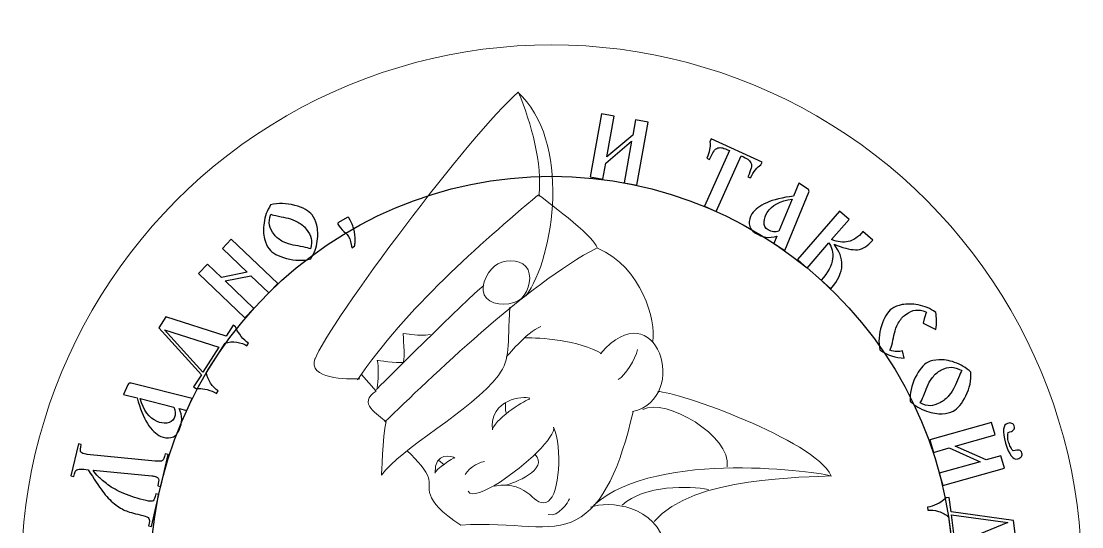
# Model space of a CAD drawing. Header units: millimetres. Extents: x -41.6 to 28.4, y 58.1 to 131.2.
# Drawn here: x -41.6 to 28.4, y 97.8 to 131.2 of the extents above; entities that cross this region are included whole.
import ezdxf

# ---------------------------------------------------------------- set-up
doc = ezdxf.new("R2010")
doc.units = ezdxf.units.MM
doc.header["$MEASUREMENT"] = 0
doc.layers.add('layer 1', color=7, linetype='Continuous')

msp = doc.modelspace()

# ---------------------------------------------------------------- linework, layer by layer
at = {"layer": 'layer 1', "color": 250}
msp.add_ellipse((-6.563, 94.4567), major_axis=(0, 26.5), ratio=1, dxfattribs=at)
at = {"layer": 'layer 1', "lineweight": 9}
for points in [[(-24.0713, 124.9431), (-13.2423, 131.1952), (0.0997, 131.1952), (10.9287, 124.9431)], [(-8.7689, 126.5039), (-11.8589, 123.828), (-21.1609, 111.4678), (-22.2121, 108.8238)], [(-8.2708, 113.0638), (-6.3594, 115.5805), (-5.2647, 123.382), (-8.8008, 126.5039)], [(-8.7689, 126.5357), (-7.8769, 124.4014), (-7.1761, 121.8211), (-7.3991, 119.6548)], [(-41.5713, 94.6322), (-41.5713, 107.1365), (-34.9003, 118.6909), (-24.0713, 124.9431)], [(10.9287, 124.9431), (21.7577, 118.6909), (28.4287, 107.1365), (28.4287, 94.6322)], [(-19.377, 107.5177), (-16.1517, 112.2568), (-11.3058, 116.4736), (-7.4628, 119.7186)], [(-3.5445, 116.2144), (-3.7994, 117.1064), (-7.1443, 119.4637), (-7.431, 119.7504)], [(-17.5702, 104.7487), (-14.6194, 107.5869), (-8.2221, 113.8265), (-3.5593, 116.2367)], [(-3.5445, 116.2144), (-0.5711, 114.953), (0.3217, 111.3952), (0.1189, 110.0662)], [(-10.3299, 115.0357), (-9.7992, 115.4772), (-8.7091, 115.5274), (-8.2592, 115.0039)], [(-10.8585, 112.9091), (-11.3691, 113.4783), (-10.9176, 114.5467), (-10.3299, 115.0357)], [(-8.2592, 115.0039), (-7.7982, 114.4675), (-8.0269, 113.382), (-8.5459, 112.9014)], [(-18.1346, 106.8806), (-18.1346, 106.8806), (-12.0967, 112.9223), (-11.0455, 113.7505)], [(-3.334, 109.2313), (0.2926, 113.5562), (2.6803, 106.3255), (-1.2166, 105.4244)], [(-8.5459, 112.9014), (-9.0766, 112.4099), (-10.3756, 112.3706), (-10.8585, 112.909)], [(-10.075, 107.8203), (-9.2194, 108.967), (-9.5175, 109.7476), (-9.3105, 112.328)], [(-9.5511, 109.0285), (-9.5511, 109.0285), (-8.2446, 110.6504), (-7.276, 111.0333)], [(-16.3507, 108.6645), (-16.2312, 108.999), (-16.3666, 110.5759), (-16.3666, 110.5759)], [(-16.3666, 110.5759), (-15.7613, 110.5546), (-15.5682, 110.3841), (-14.5508, 110.5122)], [(-8.2897, 110.29), (-7.3999, 110.3182), (-4.7306, 110.1548), (-3.2664, 109.2538)], [(-2.1627, 107.5418), (-1.7122, 107.8347), (-1.0139, 108.8708), (-0.9013, 109.5241)], [(-22.1652, 108.9625), (-22.717, 107.5208), (-20.0399, 107.5927), (-19.2177, 107.5814)], [(-18.0868, 107.0239), (-17.9833, 107.3584), (-17.9833, 108.4415), (-18.0709, 108.8079)], [(-18.0709, 108.8079), (-18.0709, 108.8079), (-16.8046, 108.6247), (-16.3507, 108.6645)], [(-19.1221, 107.8681), (-19.1221, 107.8681), (-18.1346, 106.785), (-18.1346, 106.785)], [(-17.7842, 101.2261), (-16.6055, 102.9782), (-11.8243, 105.4759), (-10.075, 107.8203)], [(-18.1346, 106.785), (-19.4566, 105.9727), (-17.9753, 105.24), (-17.5134, 104.7621)], [(-10.4732, 104.2206), (-10.6484, 106.2753), (-8.4185, 106.4824), (-8.0044, 106.3072)], [(0.4375, 106.7531), (1.7117, 106.7531), (10.7588, 103.5675), (11.8738, 101.2102)], [(-10.4573, 104.2843), (-10.1308, 105.1046), (-8.1955, 106.2435), (-8.0123, 106.2514)], [(-9.5972, 106.0205), (-9.5972, 106.0205), (-9.6688, 105.5347), (-9.5334, 105.2878)], [(-0.5501, 105.5745), (0.9472, 106.3709), (5.3115, 103.8224), (5.0248, 101.7836)], [(-4.9545, 98.2783), (-3.1089, 99.2651), (-2.0435, 101.7496), (-1.1872, 105.4152)], [(-17.4815, 104.7781), (-17.7293, 103.7419), (-17.7842, 101.2261), (-17.7842, 101.2261)], [(-10.0097, 100.7567), (-8.3148, 101.8447), (-6.2467, 103.7912), (-6.4319, 104.4081)], [(-6.4319, 104.4081), (-5.8261, 102.9774), (-6.0615, 99.9869), (-6.7779, 99.5218)], [(-3.762, 99.2749), (0.4953, 102.9917), (11.2175, 101.4149), (11.9158, 101.1671)], [(-16.106, 102.834), (-15.359, 102.1741), (-14.829, 101.496), (-14.69, 101.0495)], [(-14.2481, 101.3695), (-14.3437, 102.803), (-13.0376, 102.5163), (-12.958, 102.357)], [(-14.272, 101.3774), (-14.2322, 101.5925), (-13.0535, 102.4048), (-12.9659, 102.3729)], [(-14.0331, 102.2296), (-14.0331, 102.2296), (-13.6588, 101.919), (-13.6588, 101.919)], [(-9.5286, 100.5927), (-9.1682, 100.6715), (-6.6566, 101.5951), (-7.6702, 102.62)], [(-12.2767, 101.2797), (-11.99, 101.7713), (-11.1391, 102.1695), (-10.9927, 102.1244)], [(-14.69, 101.0495), (-14.5017, 100.4448), (-15.2498, 99.6697), (-12.564, 97.9329)], [(-6.7779, 99.5218), (-7.7474, 98.8926), (-7.8929, 100.9554), (-10.3617, 100.5094)], [(0.2025, 98.1712), (2.7479, 101.2121), (10.3615, 101.0545), (11.8482, 101.1896)], [(-12.074, 100.1647), (-11.8622, 99.7785), (-10.9996, 100.1211), (-10.0097, 100.7567)], [(-1.9149, 99.2524), (-0.4508, 100.6039), (2.5677, 100.5138), (3.7841, 100.2886)], [(-6.7938, 98.6299), (-6.0771, 98.4547), (-5.4877, 99.4422), (-5.3762, 99.6652)], [(0.9153, 96.4955), (0.4641, 99.248), (-2.8437, 99.5856), (-3.9905, 99.1077)], [(-12.564, 97.9329), (-8.9797, 98.1563), (-6.6714, 97.3602), (-4.9545, 98.2783)]]:
    msp.add_open_spline(points, degree=3, dxfattribs=at)
at = {"layer": 'layer 1', "color": 250}
for points, knots in [([(-1.0285, 124.6841), (-1.0285, 124.6841), (-0.195, 124.5352), (-0.195, 124.5352), (-0.195, 124.5352), (-0.195, 124.5352), (-0.9394, 120.3678), (-0.9394, 120.3678), (-0.9394, 120.3678), (-0.9394, 120.3678), (-1.7729, 120.5167), (-1.7729, 120.5167), (-1.7729, 120.5167), (-1.7729, 120.5167), (-1.2816, 123.2671), (-1.2816, 123.2671), (-1.2816, 123.2671), (-1.2816, 123.2671), (-2.9924, 121.8268), (-2.9924, 121.8268), (-2.9924, 121.8268), (-2.9924, 121.8268), (-3.1815, 120.7683), (-3.1815, 120.7683), (-3.1815, 120.7683), (-3.1815, 120.7683), (-4.0233, 120.9187), (-4.0233, 120.9187), (-4.0233, 120.9187), (-4.0233, 120.9187), (-3.2789, 125.0861), (-3.2789, 125.0861), (-3.2789, 125.0861), (-3.2789, 125.0861), (-2.4371, 124.9357), (-2.4371, 124.9357), (-2.4371, 124.9357), (-2.4371, 124.9357), (-2.9183, 122.2422), (-2.9183, 122.2422), (-2.9183, 122.2422), (-2.9183, 122.2422), (-1.2089, 123.6742), (-1.2089, 123.6742), (-1.2089, 123.6742), (-1.2089, 123.6742), (-1.0285, 124.6841), (-1.0285, 124.6841)], [0, 0, 0, 0, 0.0769231, 0.0769231, 0.0769231, 0.0769231, 0.1538462, 0.1538462, 0.1538462, 0.1538462, 0.2307692, 0.2307692, 0.2307692, 0.2307692, 0.3076923, 0.3076923, 0.3076923, 0.3076923, 0.3846154, 0.3846154, 0.3846154, 0.3846154, 0.4615385, 0.4615385, 0.4615385, 0.4615385, 0.5384615, 0.5384615, 0.5384615, 0.5384615, 0.6153846, 0.6153846, 0.6153846, 0.6153846, 0.6923077, 0.6923077, 0.6923077, 0.6923077, 0.7692308, 0.7692308, 0.7692308, 0.7692308, 0.8461538, 0.8461538, 0.8461538, 0.8461538, 1, 1, 1, 1]), ([(3.5204, 118.9788), (3.5204, 118.9788), (5.1806, 122.6511), (5.1806, 122.6511), (5.1806, 122.6511), (4.9799, 122.7418), (4.8287, 122.801), (4.7264, 122.8285), (4.7264, 122.8285), (4.6249, 122.8574), (4.5202, 122.8553), (4.4127, 122.8264), (4.4127, 122.8264), (4.3059, 122.7957), (4.214, 122.7226), (4.1365, 122.6059), (4.1365, 122.6059), (4.0603, 122.4886), (3.9686, 122.3133), (3.8616, 122.0766), (3.8616, 122.0766), (3.8616, 122.0766), (3.6765, 122.1603), (3.6765, 122.1603), (3.6765, 122.1603), (3.7625, 122.3507), (3.8234, 122.5368), (3.8574, 122.7181), (3.8574, 122.7181), (3.8913, 122.8995), (3.9032, 123.0319), (3.893, 123.1156), (3.893, 123.1156), (3.893, 123.1156), (3.8767, 123.2406), (3.8767, 123.2406), (3.8767, 123.2406), (3.8767, 123.2406), (3.9605, 123.4258), (3.9605, 123.4258), (3.9605, 123.4258), (3.9605, 123.4258), (7.3396, 121.8982), (7.3396, 121.8982), (7.3396, 121.8982), (7.3396, 121.8982), (7.2559, 121.7129), (7.2559, 121.7129), (7.2559, 121.7129), (6.9937, 121.5714), (6.7649, 121.2845), (6.5696, 120.8524), (6.5696, 120.8524), (6.5696, 120.8524), (6.392, 120.9327), (6.392, 120.9327), (6.392, 120.9327), (6.499, 121.1693), (6.5702, 121.3539), (6.6078, 121.4886), (6.6078, 121.4886), (6.6442, 121.624), (6.6384, 121.7412), (6.5909, 121.8417), (6.5909, 121.8417), (6.5415, 121.9415), (6.474, 122.0215), (6.3852, 122.0786), (6.3852, 122.0786), (6.2971, 122.1371), (6.1527, 122.2117), (5.952, 122.3024), (5.952, 122.3024), (5.952, 122.3024), (4.2918, 118.6301), (4.2918, 118.6301), (4.2918, 118.6301), (4.2918, 118.6301), (3.5204, 118.9788), (3.5204, 118.9788)], [0, 0, 0, 0, 0.047619, 0.047619, 0.047619, 0.047619, 0.0952381, 0.0952381, 0.0952381, 0.0952381, 0.1428571, 0.1428571, 0.1428571, 0.1428571, 0.1904762, 0.1904762, 0.1904762, 0.1904762, 0.2380952, 0.2380952, 0.2380952, 0.2380952, 0.2857143, 0.2857143, 0.2857143, 0.2857143, 0.3333333, 0.3333333, 0.3333333, 0.3333333, 0.3809524, 0.3809524, 0.3809524, 0.3809524, 0.4285714, 0.4285714, 0.4285714, 0.4285714, 0.4761905, 0.4761905, 0.4761905, 0.4761905, 0.5238095, 0.5238095, 0.5238095, 0.5238095, 0.5714286, 0.5714286, 0.5714286, 0.5714286, 0.6190476, 0.6190476, 0.6190476, 0.6190476, 0.6666667, 0.6666667, 0.6666667, 0.6666667, 0.7142857, 0.7142857, 0.7142857, 0.7142857, 0.7619048, 0.7619048, 0.7619048, 0.7619048, 0.8095238, 0.8095238, 0.8095238, 0.8095238, 0.8571429, 0.8571429, 0.8571429, 0.8571429, 0.9047619, 0.9047619, 0.9047619, 0.9047619, 1, 1, 1, 1]), ([(10.4181, 119.9023), (10.4181, 119.9023), (8.8259, 116.0638), (8.8259, 116.0638), (8.8259, 116.0638), (8.8259, 116.0638), (8.1048, 116.5261), (8.1048, 116.5261), (8.1048, 116.5261), (8.1048, 116.5261), (8.304, 117.0068), (8.304, 117.0068), (8.304, 117.0068), (7.8101, 116.8508), (7.3392, 116.9162), (6.8913, 117.2033), (6.8913, 117.2033), (6.6252, 117.3739), (6.4869, 117.5766), (6.4772, 117.8124), (6.4772, 117.8124), (6.4667, 118.0471), (6.5269, 118.2666), (6.6579, 118.4709), (6.6579, 118.4709), (7.0418, 119.0697), (7.9557, 119.4626), (9.4018, 119.6503), (9.4018, 119.6503), (9.4018, 119.6503), (9.7526, 120.4983), (9.7526, 120.4983), (9.7526, 120.4983), (9.7526, 120.4983), (10.33, 120.1282), (10.33, 120.1282), (10.33, 120.1282), (10.4262, 120.0665), (10.4549, 119.9911), (10.4181, 119.9023)], [0, 0, 0, 0, 0.0909091, 0.0909091, 0.0909091, 0.0909091, 0.1818182, 0.1818182, 0.1818182, 0.1818182, 0.2727273, 0.2727273, 0.2727273, 0.2727273, 0.3636364, 0.3636364, 0.3636364, 0.3636364, 0.4545455, 0.4545455, 0.4545455, 0.4545455, 0.5454545, 0.5454545, 0.5454545, 0.5454545, 0.6363636, 0.6363636, 0.6363636, 0.6363636, 0.7272727, 0.7272727, 0.7272727, 0.7272727, 0.8181818, 0.8181818, 0.8181818, 0.8181818, 1, 1, 1, 1]), ([(-25.1089, 119.0693), (-24.6029, 119.1996), (-24.0734, 119.1903), (-23.5187, 119.0394), (-23.5187, 119.0394), (-22.9649, 118.8895), (-22.5793, 118.6774), (-22.3648, 118.4044), (-22.3648, 118.4044), (-22.2349, 118.2392), (-22.1341, 118.0151), (-22.0625, 117.7321), (-22.0625, 117.7321), (-21.989, 117.4489), (-21.9796, 117.0991), (-22.0317, 116.6812), (-22.0317, 116.6812), (-22.0847, 116.2645), (-22.2292, 115.8729), (-22.4643, 115.5051), (-22.4643, 115.5051), (-22.9714, 115.3739), (-23.502, 115.3823), (-24.0589, 115.5315), (-24.0589, 115.5315), (-24.6139, 115.6805), (-24.9995, 115.8925), (-25.214, 116.1654), (-25.214, 116.1654), (-25.3439, 116.3308), (-25.4447, 116.5549), (-25.5163, 116.8379), (-25.5163, 116.8379), (-25.5888, 117.1219), (-25.5989, 117.4728), (-25.5448, 117.8904), (-25.5448, 117.8904), (-25.4907, 118.3081), (-25.3452, 118.7006), (-25.1089, 119.0693)], [0, 0, 0, 0, 0.0909091, 0.0909091, 0.0909091, 0.0909091, 0.1818182, 0.1818182, 0.1818182, 0.1818182, 0.2727273, 0.2727273, 0.2727273, 0.2727273, 0.3636364, 0.3636364, 0.3636364, 0.3636364, 0.4545455, 0.4545455, 0.4545455, 0.4545455, 0.5454545, 0.5454545, 0.5454545, 0.5454545, 0.6363636, 0.6363636, 0.6363636, 0.6363636, 0.7272727, 0.7272727, 0.7272727, 0.7272727, 0.8181818, 0.8181818, 0.8181818, 0.8181818, 1, 1, 1, 1]), ([(8.444, 117.3429), (8.444, 117.3429), (9.3151, 119.4444), (9.3151, 119.4444), (9.3151, 119.4444), (8.5235, 119.3418), (7.9729, 119.0477), (7.663, 118.5642), (7.663, 118.5642), (7.5472, 118.3836), (7.4809, 118.178), (7.4646, 117.9488), (7.4646, 117.9488), (7.4496, 117.7187), (7.5369, 117.5438), (7.727, 117.4219), (7.727, 117.4219), (7.9598, 117.2726), (8.1983, 117.2472), (8.444, 117.3429)], [0, 0, 0, 0, 0.1666667, 0.1666667, 0.1666667, 0.1666667, 0.3333333, 0.3333333, 0.3333333, 0.3333333, 0.5, 0.5, 0.5, 0.5, 0.6666667, 0.6666667, 0.6666667, 0.6666667, 1, 1, 1, 1]), ([(-22.4762, 116.1597), (-22.3988, 116.4449), (-22.3829, 116.6781), (-22.4285, 116.8595), (-22.4285, 116.8595), (-22.4729, 117.0416), (-22.5869, 117.2483), (-22.7674, 117.478), (-22.7674, 117.478), (-22.9138, 117.6643), (-23.0994, 117.8183), (-23.324, 117.9396), (-23.324, 117.9396), (-23.5495, 118.0622), (-23.7588, 118.1435), (-23.9546, 118.1871), (-23.9546, 118.1871), (-24.1483, 118.2305), (-24.3628, 118.2774), (-24.5962, 118.3254), (-24.5962, 118.3254), (-24.8307, 118.3726), (-24.9974, 118.4157), (-25.098, 118.457), (-25.098, 118.457), (-25.1966, 118.1622), (-25.2256, 117.9206), (-25.19, 117.7313), (-25.19, 117.7313), (-25.1533, 117.543), (-25.0448, 117.334), (-24.8643, 117.1044), (-24.8643, 117.1044), (-24.7143, 116.9135), (-24.5188, 116.7584), (-24.2796, 116.6413), (-24.2796, 116.6413), (-24.0416, 116.5233), (-23.8194, 116.4484), (-23.6162, 116.416), (-23.6162, 116.416), (-23.4111, 116.3834), (-23.1965, 116.3456), (-22.9706, 116.3025), (-22.9706, 116.3025), (-22.7446, 116.2593), (-22.5796, 116.2113), (-22.4762, 116.1597)], [0, 0, 0, 0, 0.0769231, 0.0769231, 0.0769231, 0.0769231, 0.1538462, 0.1538462, 0.1538462, 0.1538462, 0.2307692, 0.2307692, 0.2307692, 0.2307692, 0.3076923, 0.3076923, 0.3076923, 0.3076923, 0.3846154, 0.3846154, 0.3846154, 0.3846154, 0.4615385, 0.4615385, 0.4615385, 0.4615385, 0.5384615, 0.5384615, 0.5384615, 0.5384615, 0.6153846, 0.6153846, 0.6153846, 0.6153846, 0.6923077, 0.6923077, 0.6923077, 0.6923077, 0.7692308, 0.7692308, 0.7692308, 0.7692308, 0.8461538, 0.8461538, 0.8461538, 0.8461538, 1, 1, 1, 1]), ([(12.4267, 118.6583), (12.4267, 118.6583), (13.0666, 118.1039), (13.0666, 118.1039), (13.0666, 118.1039), (13.0666, 118.1039), (11.919, 116.7791), (11.919, 116.7791), (11.919, 116.7791), (12.3168, 116.6176), (12.6821, 116.5738), (13.0158, 116.6487), (13.0158, 116.6487), (13.3505, 116.7247), (13.674, 116.943), (13.9882, 117.3056), (13.9882, 117.3056), (13.9882, 117.3056), (14.6281, 116.7512), (14.6281, 116.7512), (14.6281, 116.7512), (14.6281, 116.7512), (14.4932, 116.5955), (14.4932, 116.5955), (14.4932, 116.5955), (14.2077, 116.2659), (13.8732, 116.1039), (13.4876, 116.1092), (13.4876, 116.1092), (13.1021, 116.1146), (12.6332, 116.2371), (12.081, 116.4747), (12.081, 116.4747), (12.4334, 116.0237), (12.6067, 115.5599), (12.5998, 115.0843), (12.5998, 115.0843), (12.5918, 114.6095), (12.3495, 114.095), (11.8691, 113.5404), (11.8691, 113.5404), (11.8691, 113.5404), (11.2291, 114.0948), (11.2291, 114.0948), (11.2291, 114.0948), (11.68, 114.6152), (11.9283, 115.0872), (11.976, 115.5108), (11.976, 115.5108), (12.0227, 115.9332), (11.9396, 116.2834), (11.7297, 116.5605), (11.7297, 116.5605), (11.7297, 116.5605), (10.2948, 114.9041), (10.2948, 114.9041), (10.2948, 114.9041), (10.2948, 114.9041), (9.6548, 115.4585), (9.6548, 115.4585), (9.6548, 115.4585), (9.6548, 115.4585), (12.4267, 118.6583), (12.4267, 118.6583)], [0, 0, 0, 0, 0.0588235, 0.0588235, 0.0588235, 0.0588235, 0.1176471, 0.1176471, 0.1176471, 0.1176471, 0.1764706, 0.1764706, 0.1764706, 0.1764706, 0.2352941, 0.2352941, 0.2352941, 0.2352941, 0.2941176, 0.2941176, 0.2941176, 0.2941176, 0.3529412, 0.3529412, 0.3529412, 0.3529412, 0.4117647, 0.4117647, 0.4117647, 0.4117647, 0.4705882, 0.4705882, 0.4705882, 0.4705882, 0.5294118, 0.5294118, 0.5294118, 0.5294118, 0.5882353, 0.5882353, 0.5882353, 0.5882353, 0.6470588, 0.6470588, 0.6470588, 0.6470588, 0.7058824, 0.7058824, 0.7058824, 0.7058824, 0.7647059, 0.7647059, 0.7647059, 0.7647059, 0.8235294, 0.8235294, 0.8235294, 0.8235294, 0.8823529, 0.8823529, 0.8823529, 0.8823529, 1, 1, 1, 1]), ([(-19.8574, 118.0672), (-19.7195, 117.8274), (-19.6267, 117.5699), (-19.5789, 117.2913), (-19.5789, 117.2913), (-19.5311, 117.0128), (-19.5122, 116.8073), (-19.5246, 116.6731), (-19.5246, 116.6731), (-19.537, 116.539), (-19.554, 116.4299), (-19.5764, 116.3471), (-19.5764, 116.3471), (-19.5764, 116.3471), (-19.7562, 116.2437), (-19.7562, 116.2437), (-19.7562, 116.2437), (-19.7867, 116.5517), (-19.8569, 116.8011), (-19.9666, 116.9919), (-19.9666, 116.9919), (-19.9997, 117.0494), (-20.1008, 117.1573), (-20.2705, 117.3137), (-20.2705, 117.3137), (-20.4409, 117.4712), (-20.5728, 117.6298), (-20.6663, 117.7925), (-20.6663, 117.7925), (-20.6937, 117.8402), (-20.6833, 117.8788), (-20.6356, 117.9062), (-20.6356, 117.9062), (-20.6356, 117.9062), (-20.0533, 118.241), (-20.0533, 118.241), (-20.0533, 118.241), (-20.0057, 118.2685), (-19.9671, 118.258), (-19.9397, 118.2103), (-19.9397, 118.2103), (-19.9397, 118.2103), (-19.8574, 118.0672), (-19.8574, 118.0672)], [0, 0, 0, 0, 0.0833333, 0.0833333, 0.0833333, 0.0833333, 0.1666667, 0.1666667, 0.1666667, 0.1666667, 0.25, 0.25, 0.25, 0.25, 0.3333333, 0.3333333, 0.3333333, 0.3333333, 0.4166667, 0.4166667, 0.4166667, 0.4166667, 0.5, 0.5, 0.5, 0.5, 0.5833333, 0.5833333, 0.5833333, 0.5833333, 0.6666667, 0.6666667, 0.6666667, 0.6666667, 0.75, 0.75, 0.75, 0.75, 0.8333333, 0.8333333, 0.8333333, 0.8333333, 1, 1, 1, 1]), ([(-26.2162, 112.2353), (-26.2162, 112.2353), (-26.8062, 111.6165), (-26.8062, 111.6165), (-26.8062, 111.6165), (-26.8062, 111.6165), (-29.8701, 114.5378), (-29.8701, 114.5378), (-29.8701, 114.5378), (-29.8701, 114.5378), (-29.28, 115.1567), (-29.28, 115.1567), (-29.28, 115.1567), (-29.28, 115.1567), (-28.3588, 114.2783), (-28.3588, 114.2783), (-28.3588, 114.2783), (-28.3588, 114.2783), (-26.6472, 114.6235), (-26.6472, 114.6235), (-26.6472, 114.6235), (-26.6472, 114.6235), (-28.2926, 116.1923), (-28.2926, 116.1923), (-28.2926, 116.1923), (-28.2926, 116.1923), (-27.7083, 116.8051), (-27.7083, 116.8051), (-27.7083, 116.8051), (-27.7083, 116.8051), (-24.6444, 113.8837), (-24.6444, 113.8837), (-24.6444, 113.8837), (-24.6444, 113.8837), (-25.2287, 113.2709), (-25.2287, 113.2709), (-25.2287, 113.2709), (-25.2287, 113.2709), (-26.4073, 114.3946), (-26.4073, 114.3946), (-26.4073, 114.3946), (-26.4073, 114.3946), (-28.1188, 114.0495), (-28.1188, 114.0495), (-28.1188, 114.0495), (-28.1188, 114.0495), (-26.2162, 112.2353), (-26.2162, 112.2353)], [0, 0, 0, 0, 0.0769231, 0.0769231, 0.0769231, 0.0769231, 0.1538462, 0.1538462, 0.1538462, 0.1538462, 0.2307692, 0.2307692, 0.2307692, 0.2307692, 0.3076923, 0.3076923, 0.3076923, 0.3076923, 0.3846154, 0.3846154, 0.3846154, 0.3846154, 0.4615385, 0.4615385, 0.4615385, 0.4615385, 0.5384615, 0.5384615, 0.5384615, 0.5384615, 0.6153846, 0.6153846, 0.6153846, 0.6153846, 0.6923077, 0.6923077, 0.6923077, 0.6923077, 0.7692308, 0.7692308, 0.7692308, 0.7692308, 0.8461538, 0.8461538, 0.8461538, 0.8461538, 1, 1, 1, 1]), ([(17.9604, 111.2692), (18.0633, 111.6748), (18.1347, 111.9177), (18.1726, 111.9984), (18.1726, 111.9984), (17.8829, 112.1109), (17.6421, 112.1527), (17.4522, 112.125), (17.4522, 112.125), (17.2615, 112.0985), (17.0476, 112), (16.8096, 111.8307), (16.8096, 111.8307), (16.6117, 111.69), (16.4474, 111.5023), (16.319, 111.2689), (16.319, 111.2689), (16.1907, 111.0356), (16.106, 110.8161), (16.0655, 110.6125), (16.0655, 110.6125), (16.0247, 110.4069), (15.9775, 110.1932), (15.9245, 109.9684), (15.9245, 109.9684), (15.8705, 109.7448), (15.8156, 109.581), (15.7591, 109.4802), (15.7591, 109.4802), (16.092, 109.3724), (16.3685, 109.3561), (16.5864, 109.4297), (16.5864, 109.4297), (16.5864, 109.4297), (16.7132, 108.9519), (16.7132, 108.9519), (16.7132, 108.9519), (16.1383, 108.969), (15.6026, 109.1525), (15.1038, 109.5009), (15.1038, 109.5009), (14.9971, 110.0136), (15.03, 110.5444), (15.2057, 111.0936), (15.2057, 111.0936), (15.3802, 111.6419), (15.6104, 112.0169), (15.8933, 112.2181), (15.8933, 112.2181), (16.0647, 112.34), (16.2934, 112.4299), (16.5794, 112.4879), (16.5794, 112.4879), (16.8674, 112.5455), (17.2185, 112.5388), (17.6313, 112.4672), (17.6313, 112.4672), (18.0443, 112.3954), (18.4294, 112.2312), (18.7863, 111.9777), (18.7863, 111.9777), (18.8585, 111.6376), (18.8605, 111.2599), (18.7904, 110.8447), (18.7904, 110.8447), (18.7904, 110.8447), (17.9604, 111.2692), (17.9604, 111.2692)], [0, 0, 0, 0, 0.0555556, 0.0555556, 0.0555556, 0.0555556, 0.1111111, 0.1111111, 0.1111111, 0.1111111, 0.1666667, 0.1666667, 0.1666667, 0.1666667, 0.2222222, 0.2222222, 0.2222222, 0.2222222, 0.2777778, 0.2777778, 0.2777778, 0.2777778, 0.3333333, 0.3333333, 0.3333333, 0.3333333, 0.3888889, 0.3888889, 0.3888889, 0.3888889, 0.4444444, 0.4444444, 0.4444444, 0.4444444, 0.5, 0.5, 0.5, 0.5, 0.5555556, 0.5555556, 0.5555556, 0.5555556, 0.6111111, 0.6111111, 0.6111111, 0.6111111, 0.6666667, 0.6666667, 0.6666667, 0.6666667, 0.7222222, 0.7222222, 0.7222222, 0.7222222, 0.7777778, 0.7777778, 0.7777778, 0.7777778, 0.8333333, 0.8333333, 0.8333333, 0.8333333, 0.8888889, 0.8888889, 0.8888889, 0.8888889, 1, 1, 1, 1]), ([(-28.1018, 109.9523), (-28.1018, 109.9523), (-29.3422, 108.017), (-29.3422, 108.017), (-29.3422, 108.017), (-29.314, 107.7761), (-29.2256, 107.5401), (-29.075, 107.3095), (-29.075, 107.3095), (-28.9257, 107.0797), (-28.7602, 106.9064), (-28.5796, 106.7907), (-28.5796, 106.7907), (-28.5796, 106.7907), (-28.6892, 106.6196), (-28.6892, 106.6196), (-28.6892, 106.6196), (-28.8651, 106.7323), (-29.0655, 106.8172), (-29.2896, 106.8754), (-29.2896, 106.8754), (-29.5137, 106.9336), (-29.6931, 106.9597), (-29.8269, 106.955), (-29.8269, 106.955), (-29.8269, 106.955), (-30.0245, 106.9526), (-30.0245, 106.9526), (-30.0245, 106.9526), (-30.0245, 106.9526), (-30.1956, 107.0623), (-30.1956, 107.0623), (-30.1956, 107.0623), (-30.1956, 107.0623), (-29.6823, 107.863), (-29.6823, 107.863), (-29.6823, 107.863), (-29.6823, 107.863), (-32.4905, 110.9503), (-32.4905, 110.9503), (-32.4905, 110.9503), (-32.4905, 110.9503), (-32.0267, 111.6738), (-32.0267, 111.6738), (-32.0267, 111.6738), (-32.0267, 111.6738), (-28.0512, 110.4077), (-28.0512, 110.4077), (-28.0512, 110.4077), (-28.0512, 110.4077), (-27.5912, 111.1253), (-27.5912, 111.1253), (-27.5912, 111.1253), (-27.5912, 111.1253), (-27.4202, 111.0156), (-27.4202, 111.0156), (-27.4202, 111.0156), (-27.4017, 110.9635), (-27.3715, 110.8955), (-27.3304, 110.8105), (-27.3304, 110.8105), (-27.2913, 110.7251), (-27.1976, 110.5863), (-27.0501, 110.3928), (-27.0501, 110.3928), (-26.9025, 110.1994), (-26.7404, 110.0469), (-26.5646, 109.9342), (-26.5646, 109.9342), (-26.5646, 109.9342), (-26.6697, 109.7702), (-26.6697, 109.7702), (-26.6697, 109.7702), (-26.8503, 109.886), (-27.0768, 109.9642), (-27.3479, 110.0039), (-27.3479, 110.0039), (-27.6204, 110.0444), (-27.8717, 110.0261), (-28.1018, 109.9523)], [0, 0, 0, 0, 0.047619, 0.047619, 0.047619, 0.047619, 0.0952381, 0.0952381, 0.0952381, 0.0952381, 0.1428571, 0.1428571, 0.1428571, 0.1428571, 0.1904762, 0.1904762, 0.1904762, 0.1904762, 0.2380952, 0.2380952, 0.2380952, 0.2380952, 0.2857143, 0.2857143, 0.2857143, 0.2857143, 0.3333333, 0.3333333, 0.3333333, 0.3333333, 0.3809524, 0.3809524, 0.3809524, 0.3809524, 0.4285714, 0.4285714, 0.4285714, 0.4285714, 0.4761905, 0.4761905, 0.4761905, 0.4761905, 0.5238095, 0.5238095, 0.5238095, 0.5238095, 0.5714286, 0.5714286, 0.5714286, 0.5714286, 0.6190476, 0.6190476, 0.6190476, 0.6190476, 0.6666667, 0.6666667, 0.6666667, 0.6666667, 0.7142857, 0.7142857, 0.7142857, 0.7142857, 0.7619048, 0.7619048, 0.7619048, 0.7619048, 0.8095238, 0.8095238, 0.8095238, 0.8095238, 0.8571429, 0.8571429, 0.8571429, 0.8571429, 0.9047619, 0.9047619, 0.9047619, 0.9047619, 1, 1, 1, 1]), ([(-29.5758, 108.0293), (-29.5758, 108.0293), (-28.5218, 109.6735), (-28.5218, 109.6735), (-28.5218, 109.6735), (-28.5218, 109.6735), (-32.1107, 110.8158), (-32.1107, 110.8158), (-32.1107, 110.8158), (-32.1107, 110.8158), (-29.5758, 108.0293), (-29.5758, 108.0293)], [0, 0, 0, 0, 0.25, 0.25, 0.25, 0.25, 0.5, 0.5, 0.5, 0.5, 1, 1, 1, 1]), ([(21.1113, 108.0227), (21.1423, 107.5011), (21.0317, 106.9832), (20.7773, 106.4676), (20.7773, 106.4676), (20.5242, 105.9528), (20.2422, 105.615), (19.9331, 105.4567), (19.9331, 105.4567), (19.7461, 105.3609), (19.5068, 105.3049), (19.2153, 105.2889), (19.2153, 105.2889), (18.9233, 105.2709), (18.5782, 105.3287), (18.178, 105.4599), (18.178, 105.4599), (17.7792, 105.5917), (17.4225, 105.8086), (17.1065, 106.1098), (17.1065, 106.1098), (17.0749, 106.6326), (17.1849, 107.1518), (17.438, 107.6698), (17.438, 107.6698), (17.6905, 108.186), (17.9724, 108.5238), (18.2814, 108.6821), (18.2814, 108.6821), (18.4686, 108.7779), (18.7079, 108.8338), (18.9993, 108.8499), (18.9993, 108.8499), (19.2919, 108.8667), (19.6383, 108.8094), (20.0378, 108.6763), (20.0378, 108.6763), (20.4374, 108.5432), (20.7948, 108.3252), (21.1113, 108.0227)], [0, 0, 0, 0, 0.0909091, 0.0909091, 0.0909091, 0.0909091, 0.1818182, 0.1818182, 0.1818182, 0.1818182, 0.2727273, 0.2727273, 0.2727273, 0.2727273, 0.3636364, 0.3636364, 0.3636364, 0.3636364, 0.4545455, 0.4545455, 0.4545455, 0.4545455, 0.5454545, 0.5454545, 0.5454545, 0.5454545, 0.6363636, 0.6363636, 0.6363636, 0.6363636, 0.7272727, 0.7272727, 0.7272727, 0.7272727, 0.8181818, 0.8181818, 0.8181818, 0.8181818, 1, 1, 1, 1]), ([(17.7513, 105.9961), (18.0164, 105.8655), (18.2422, 105.8052), (18.429, 105.8152), (18.429, 105.8152), (18.6163, 105.8239), (18.841, 105.8962), (19.101, 106.0293), (19.101, 106.0293), (19.3119, 106.1373), (19.4985, 106.29), (19.6607, 106.4872), (19.6607, 106.4872), (19.8242, 106.6851), (19.9441, 106.8749), (20.0244, 107.0587), (20.0244, 107.0587), (20.104, 107.2405), (20.1911, 107.4421), (20.283, 107.662), (20.283, 107.662), (20.3742, 107.8831), (20.4485, 108.0384), (20.5083, 108.1292), (20.5083, 108.1292), (20.2379, 108.2825), (20.0062, 108.3573), (19.8137, 108.3585), (19.8137, 108.3585), (19.6219, 108.3586), (19.3959, 108.2921), (19.136, 108.159), (19.136, 108.159), (18.9198, 108.0483), (18.7302, 107.8861), (18.5694, 107.6738), (18.5694, 107.6738), (18.4081, 107.4628), (18.292, 107.2591), (18.2213, 107.0659), (18.2213, 107.0659), (18.1499, 106.8708), (18.0717, 106.6674), (17.9862, 106.4539), (17.9862, 106.4539), (17.9005, 106.2404), (17.8218, 106.0876), (17.7513, 105.9961)], [0, 0, 0, 0, 0.0769231, 0.0769231, 0.0769231, 0.0769231, 0.1538462, 0.1538462, 0.1538462, 0.1538462, 0.2307692, 0.2307692, 0.2307692, 0.2307692, 0.3076923, 0.3076923, 0.3076923, 0.3076923, 0.3846154, 0.3846154, 0.3846154, 0.3846154, 0.4615385, 0.4615385, 0.4615385, 0.4615385, 0.5384615, 0.5384615, 0.5384615, 0.5384615, 0.6153846, 0.6153846, 0.6153846, 0.6153846, 0.6923077, 0.6923077, 0.6923077, 0.6923077, 0.7692308, 0.7692308, 0.7692308, 0.7692308, 0.8461538, 0.8461538, 0.8461538, 0.8461538, 1, 1, 1, 1]), ([(-34.3239, 107.3064), (-34.3239, 107.3064), (-30.2952, 106.2872), (-30.2952, 106.2872), (-30.2952, 106.2872), (-30.2952, 106.2872), (-30.6481, 105.5067), (-30.6481, 105.5067), (-30.6481, 105.5067), (-30.6481, 105.5067), (-31.1526, 105.6341), (-31.1526, 105.6341), (-31.1526, 105.6341), (-30.9266, 105.1681), (-30.9232, 104.6926), (-31.1424, 104.2079), (-31.1424, 104.2079), (-31.2726, 103.9198), (-31.4531, 103.7536), (-31.685, 103.7099), (-31.685, 103.7099), (-31.9157, 103.6655), (-32.1416, 103.6933), (-32.3627, 103.7933), (-32.3627, 103.7933), (-33.0108, 104.0863), (-33.532, 104.9337), (-33.9273, 106.3374), (-33.9273, 106.3374), (-33.9273, 106.3374), (-34.8171, 106.5616), (-34.8171, 106.5616), (-34.8171, 106.5616), (-34.8171, 106.5616), (-34.5346, 107.1865), (-34.5346, 107.1865), (-34.5346, 107.1865), (-34.4875, 107.2906), (-34.417, 107.33), (-34.3239, 107.3064)], [0, 0, 0, 0, 0.0909091, 0.0909091, 0.0909091, 0.0909091, 0.1818182, 0.1818182, 0.1818182, 0.1818182, 0.2727273, 0.2727273, 0.2727273, 0.2727273, 0.3636364, 0.3636364, 0.3636364, 0.3636364, 0.4545455, 0.4545455, 0.4545455, 0.4545455, 0.5454545, 0.5454545, 0.5454545, 0.5454545, 0.6363636, 0.6363636, 0.6363636, 0.6363636, 0.7272727, 0.7272727, 0.7272727, 0.7272727, 0.8181818, 0.8181818, 0.8181818, 0.8181818, 1, 1, 1, 1]), ([(-31.5054, 105.724), (-31.5054, 105.724), (-33.711, 106.2814), (-33.711, 106.2814), (-33.711, 106.2814), (-33.4948, 105.513), (-33.124, 105.0109), (-32.6006, 104.7742), (-32.6006, 104.7742), (-32.4052, 104.6859), (-32.1922, 104.6501), (-31.963, 104.6671), (-31.963, 104.6671), (-31.7332, 104.6856), (-31.5727, 104.7973), (-31.4797, 105.0031), (-31.4797, 105.0031), (-31.3658, 105.2551), (-31.3752, 105.4948), (-31.5054, 105.724)], [0, 0, 0, 0, 0.1666667, 0.1666667, 0.1666667, 0.1666667, 0.3333333, 0.3333333, 0.3333333, 0.3333333, 0.5, 0.5, 0.5, 0.5, 0.6666667, 0.6666667, 0.6666667, 0.6666667, 1, 1, 1, 1]), ([(23.0965, 102.5126), (23.0965, 102.5126), (23.3278, 101.6981), (23.3278, 101.6981), (23.3278, 101.6981), (23.3278, 101.6981), (19.2554, 100.5417), (19.2554, 100.5417), (19.2554, 100.5417), (19.2554, 100.5417), (19.0242, 101.3562), (19.0242, 101.3562), (19.0242, 101.3562), (19.0242, 101.3562), (21.7119, 102.1194), (21.7119, 102.1194), (21.7119, 102.1194), (21.7119, 102.1194), (19.6677, 103.0264), (19.6677, 103.0264), (19.6677, 103.0264), (19.6677, 103.0264), (18.6333, 102.7326), (18.6333, 102.7326), (18.6333, 102.7326), (18.6333, 102.7326), (18.3997, 103.5552), (18.3997, 103.5552), (18.3997, 103.5552), (18.3997, 103.5552), (22.4721, 104.7117), (22.4721, 104.7117), (22.4721, 104.7117), (22.4721, 104.7117), (22.7056, 103.8891), (22.7056, 103.8891), (22.7056, 103.8891), (22.7056, 103.8891), (20.0735, 103.1416), (20.0735, 103.1416), (20.0735, 103.1416), (20.0735, 103.1416), (22.1097, 102.2324), (22.1097, 102.2324), (22.1097, 102.2324), (22.1097, 102.2324), (23.0965, 102.5126), (23.0965, 102.5126)], [0, 0, 0, 0, 0.0769231, 0.0769231, 0.0769231, 0.0769231, 0.1538462, 0.1538462, 0.1538462, 0.1538462, 0.2307692, 0.2307692, 0.2307692, 0.2307692, 0.3076923, 0.3076923, 0.3076923, 0.3076923, 0.3846154, 0.3846154, 0.3846154, 0.3846154, 0.4615385, 0.4615385, 0.4615385, 0.4615385, 0.5384615, 0.5384615, 0.5384615, 0.5384615, 0.6153846, 0.6153846, 0.6153846, 0.6153846, 0.6923077, 0.6923077, 0.6923077, 0.6923077, 0.7692308, 0.7692308, 0.7692308, 0.7692308, 0.8461538, 0.8461538, 0.8461538, 0.8461538, 1, 1, 1, 1]), ([(23.4037, 103.3524), (23.1824, 104.1316), (23.2251, 104.5647), (23.5306, 104.6514), (23.5306, 104.6514), (23.642, 104.6831), (23.7375, 104.6824), (23.8177, 104.6478), (23.8177, 104.6478), (23.8993, 104.6138), (23.9507, 104.5565), (23.973, 104.4778), (23.973, 104.4778), (24.0046, 104.3665), (23.9869, 104.2793), (23.9187, 104.2145), (23.9187, 104.2145), (23.852, 104.1501), (23.7333, 104.0929), (23.5636, 104.0447), (23.5636, 104.0447), (23.5164, 103.87), (23.5283, 103.6576), (23.5992, 103.4079), (23.5992, 103.4079), (23.6308, 103.2966), (23.6721, 103.1924), (23.7209, 103.0978), (23.7209, 103.0978), (23.7731, 102.9967), (23.8161, 102.9282), (23.8484, 102.8919), (23.8484, 102.8919), (23.8484, 102.8919), (23.9059, 102.8393), (23.9059, 102.8393), (23.9059, 102.8393), (24.0756, 102.8874), (24.2066, 102.9012), (24.2972, 102.8815), (24.2972, 102.8815), (24.3893, 102.8622), (24.4503, 102.7973), (24.4819, 102.686), (24.4819, 102.686), (24.5042, 102.6073), (24.4906, 102.5315), (24.4391, 102.4597), (24.4391, 102.4597), (24.389, 102.3883), (24.3081, 102.3374), (24.1967, 102.3058), (24.1967, 102.3058), (23.8913, 102.2191), (23.6265, 102.5678), (23.4037, 103.3524)], [0, 0, 0, 0, 0.0666667, 0.0666667, 0.0666667, 0.0666667, 0.1333333, 0.1333333, 0.1333333, 0.1333333, 0.2, 0.2, 0.2, 0.2, 0.2666667, 0.2666667, 0.2666667, 0.2666667, 0.3333333, 0.3333333, 0.3333333, 0.3333333, 0.4, 0.4, 0.4, 0.4, 0.4666667, 0.4666667, 0.4666667, 0.4666667, 0.5333333, 0.5333333, 0.5333333, 0.5333333, 0.6, 0.6, 0.6, 0.6, 0.6666667, 0.6666667, 0.6666667, 0.6666667, 0.7333333, 0.7333333, 0.7333333, 0.7333333, 0.8, 0.8, 0.8, 0.8, 0.8666667, 0.8666667, 0.8666667, 0.8666667, 1, 1, 1, 1]), ([(-32.7248, 102.1613), (-32.4739, 102.1381), (-32.3169, 102.1468), (-32.2536, 102.1887), (-32.2536, 102.1887), (-32.1903, 102.2305), (-32.1283, 102.3799), (-32.0687, 102.6384), (-32.0687, 102.6384), (-32.0687, 102.6384), (-31.879, 102.5946), (-31.879, 102.5946), (-31.879, 102.5946), (-31.879, 102.5946), (-32.3664, 100.4826), (-32.3664, 100.4826), (-32.3664, 100.4826), (-32.3664, 100.4826), (-32.5561, 100.5264), (-32.5561, 100.5264), (-32.5561, 100.5264), (-32.5041, 100.7519), (-32.486, 100.9056), (-32.5011, 100.9844), (-32.5011, 100.9844), (-32.5173, 101.0649), (-32.5901, 101.1193), (-32.7194, 101.1492), (-32.7194, 101.1492), (-32.8115, 101.1704), (-32.8881, 101.1838), (-32.9511, 101.1867), (-32.9511, 101.1867), (-32.9511, 101.1867), (-36.8315, 101.5609), (-36.8315, 101.5609), (-36.8315, 101.5609), (-36.7395, 101.4194), (-36.6181, 101.2741), (-36.4692, 101.1224), (-36.4692, 101.1224), (-36.32, 100.9722), (-36.1114, 100.7966), (-35.8435, 100.5957), (-35.8435, 100.5957), (-35.5743, 100.3945), (-35.2222, 100.2004), (-34.7873, 100.0145), (-34.7873, 100.0145), (-34.3508, 99.8284), (-33.8637, 99.6739), (-33.326, 99.5498), (-33.326, 99.5498), (-33.0882, 99.4949), (-32.9371, 99.4905), (-32.8699, 99.5373), (-32.8699, 99.5373), (-32.8026, 99.584), (-32.7379, 99.7385), (-32.6777, 99.9997), (-32.6777, 99.9997), (-32.6777, 99.9997), (-32.4879, 99.956), (-32.4879, 99.956), (-32.4879, 99.956), (-32.4879, 99.956), (-32.9773, 97.8358), (-32.9773, 97.8358), (-32.9773, 97.8358), (-32.9773, 97.8358), (-33.167, 97.8796), (-33.167, 97.8796), (-33.167, 97.8796), (-33.1064, 98.1422), (-33.0971, 98.308), (-33.1371, 98.3796), (-33.1371, 98.3796), (-33.177, 98.4511), (-33.3148, 98.5132), (-33.5512, 98.5678), (-33.5512, 98.5678), (-34.0174, 98.6754), (-34.3765, 98.7756), (-34.6264, 98.8666), (-34.6264, 98.8666), (-34.8773, 98.9593), (-35.1434, 99.1177), (-35.4241, 99.3448), (-35.4241, 99.3448), (-35.7051, 99.5703), (-35.9668, 99.848), (-36.2072, 100.1742), (-36.2072, 100.1742), (-36.4487, 100.5023), (-36.764, 100.9747), (-37.1531, 101.5917), (-37.1531, 101.5917), (-37.1531, 101.5917), (-37.4336, 101.6187), (-37.4336, 101.6187), (-37.4336, 101.6187), (-37.6832, 101.6417), (-37.8419, 101.6319), (-37.9085, 101.5879), (-37.9085, 101.5879), (-37.9751, 101.5439), (-38.0388, 101.3935), (-38.0985, 101.1351), (-38.0985, 101.1351), (-38.0985, 101.1351), (-38.2882, 101.1789), (-38.2882, 101.1789), (-38.2882, 101.1789), (-38.2882, 101.1789), (-37.8008, 103.2907), (-37.8008, 103.2907), (-37.8008, 103.2907), (-37.8008, 103.2907), (-37.6111, 103.247), (-37.6111, 103.247), (-37.6111, 103.247), (-37.6644, 103.016), (-37.6794, 102.8631), (-37.6568, 102.7913), (-37.6568, 102.7913), (-37.6333, 102.7177), (-37.5473, 102.6632), (-37.3961, 102.6283), (-37.3961, 102.6283), (-37.3205, 102.6108), (-37.2566, 102.5989), (-37.2072, 102.5933), (-37.2072, 102.5933), (-37.2072, 102.5933), (-32.7248, 102.1613), (-32.7248, 102.1613)], [0, 0, 0, 0, 0.0285714, 0.0285714, 0.0285714, 0.0285714, 0.0571429, 0.0571429, 0.0571429, 0.0571429, 0.0857143, 0.0857143, 0.0857143, 0.0857143, 0.1142857, 0.1142857, 0.1142857, 0.1142857, 0.1428571, 0.1428571, 0.1428571, 0.1428571, 0.1714286, 0.1714286, 0.1714286, 0.1714286, 0.2, 0.2, 0.2, 0.2, 0.2285714, 0.2285714, 0.2285714, 0.2285714, 0.2571429, 0.2571429, 0.2571429, 0.2571429, 0.2857143, 0.2857143, 0.2857143, 0.2857143, 0.3142857, 0.3142857, 0.3142857, 0.3142857, 0.3428571, 0.3428571, 0.3428571, 0.3428571, 0.3714286, 0.3714286, 0.3714286, 0.3714286, 0.4, 0.4, 0.4, 0.4, 0.4285714, 0.4285714, 0.4285714, 0.4285714, 0.4571429, 0.4571429, 0.4571429, 0.4571429, 0.4857143, 0.4857143, 0.4857143, 0.4857143, 0.5142857, 0.5142857, 0.5142857, 0.5142857, 0.5428571, 0.5428571, 0.5428571, 0.5428571, 0.5714286, 0.5714286, 0.5714286, 0.5714286, 0.6, 0.6, 0.6, 0.6, 0.6285714, 0.6285714, 0.6285714, 0.6285714, 0.6571429, 0.6571429, 0.6571429, 0.6571429, 0.6857143, 0.6857143, 0.6857143, 0.6857143, 0.7142857, 0.7142857, 0.7142857, 0.7142857, 0.7428571, 0.7428571, 0.7428571, 0.7428571, 0.7714286, 0.7714286, 0.7714286, 0.7714286, 0.8, 0.8, 0.8, 0.8, 0.8285714, 0.8285714, 0.8285714, 0.8285714, 0.8571429, 0.8571429, 0.8571429, 0.8571429, 0.8857143, 0.8857143, 0.8857143, 0.8857143, 0.9142857, 0.9142857, 0.9142857, 0.9142857, 0.9428571, 0.9428571, 0.9428571, 0.9428571, 1, 1, 1, 1]), ([(19.9243, 96.1893), (19.9243, 96.1893), (19.6345, 98.4697), (19.6345, 98.4697), (19.6345, 98.4697), (19.4583, 98.6364), (19.2391, 98.7608), (18.9757, 98.8411), (18.9757, 98.8411), (18.7137, 98.9216), (18.4756, 98.9483), (18.2628, 98.9213), (18.2628, 98.9213), (18.2628, 98.9213), (18.2372, 99.1229), (18.2372, 99.1229), (18.2372, 99.1229), (18.4444, 99.1492), (18.6526, 99.2126), (18.8619, 99.3117), (18.8619, 99.3117), (19.0711, 99.4109), (19.2255, 99.5059), (19.3251, 99.5954), (19.3251, 99.5954), (19.3251, 99.5954), (19.4752, 99.7239), (19.4752, 99.7239), (19.4752, 99.7239), (19.4752, 99.7239), (19.6768, 99.7495), (19.6768, 99.7495), (19.6768, 99.7495), (19.6768, 99.7495), (19.7966, 98.806), (19.7966, 98.806), (19.7966, 98.806), (19.7966, 98.806), (23.9313, 98.2389), (23.9313, 98.2389), (23.9313, 98.2389), (23.9313, 98.2389), (24.0396, 97.3864), (24.0396, 97.3864), (24.0396, 97.3864), (24.0396, 97.3864), (20.1776, 95.8075), (20.1776, 95.8075), (20.1776, 95.8075), (20.1776, 95.8075), (20.285, 94.962), (20.285, 94.962), (20.285, 94.962), (20.285, 94.962), (20.0835, 94.9364), (20.0835, 94.9364), (20.0835, 94.9364), (20.0358, 94.9645), (19.9691, 94.9973), (19.883, 95.0361), (19.883, 95.0361), (19.7982, 95.0766), (19.6373, 95.1229), (19.4, 95.1768), (19.4, 95.1768), (19.1628, 95.2305), (18.9406, 95.2435), (18.7334, 95.2172), (18.7334, 95.2172), (18.7334, 95.2172), (18.7089, 95.4104), (18.7089, 95.4104), (18.7089, 95.4104), (18.9216, 95.4374), (19.1456, 95.5228), (19.3791, 95.6662), (19.3791, 95.6662), (19.614, 95.8099), (19.7952, 95.9851), (19.9243, 96.1893)], [0, 0, 0, 0, 0.047619, 0.047619, 0.047619, 0.047619, 0.0952381, 0.0952381, 0.0952381, 0.0952381, 0.1428571, 0.1428571, 0.1428571, 0.1428571, 0.1904762, 0.1904762, 0.1904762, 0.1904762, 0.2380952, 0.2380952, 0.2380952, 0.2380952, 0.2857143, 0.2857143, 0.2857143, 0.2857143, 0.3333333, 0.3333333, 0.3333333, 0.3333333, 0.3809524, 0.3809524, 0.3809524, 0.3809524, 0.4285714, 0.4285714, 0.4285714, 0.4285714, 0.4761905, 0.4761905, 0.4761905, 0.4761905, 0.5238095, 0.5238095, 0.5238095, 0.5238095, 0.5714286, 0.5714286, 0.5714286, 0.5714286, 0.6190476, 0.6190476, 0.6190476, 0.6190476, 0.6666667, 0.6666667, 0.6666667, 0.6666667, 0.7142857, 0.7142857, 0.7142857, 0.7142857, 0.7619048, 0.7619048, 0.7619048, 0.7619048, 0.8095238, 0.8095238, 0.8095238, 0.8095238, 0.8571429, 0.8571429, 0.8571429, 0.8571429, 0.9047619, 0.9047619, 0.9047619, 0.9047619, 1, 1, 1, 1]), ([(19.8215, 98.6101), (19.8215, 98.6101), (20.0677, 96.6726), (20.0677, 96.6726), (20.0677, 96.6726), (20.0677, 96.6726), (23.5537, 98.0985), (23.5537, 98.0985), (23.5537, 98.0985), (23.5537, 98.0985), (19.8215, 98.6101), (19.8215, 98.6101)], [0, 0, 0, 0, 0.25, 0.25, 0.25, 0.25, 0.5, 0.5, 0.5, 0.5, 1, 1, 1, 1])]:
    msp.add_open_spline(points, degree=3, knots=knots, dxfattribs=at)
at = {"layer": 'layer 1', "lineweight": 9}
msp.add_open_spline([(-10.8585, 112.909), (-10.8585, 112.909), (-10.8585, 112.909), (-10.8585, 112.909), (-10.8585, 112.909), (-10.8585, 112.909), (-10.8585, 112.909), (-10.8585, 112.909)], degree=3, knots=[0, 0, 0, 0, 0.3333333, 0.3333333, 0.3333333, 0.3333333, 1, 1, 1, 1], dxfattribs=at)

doc.saveas('drawing.dxf')
